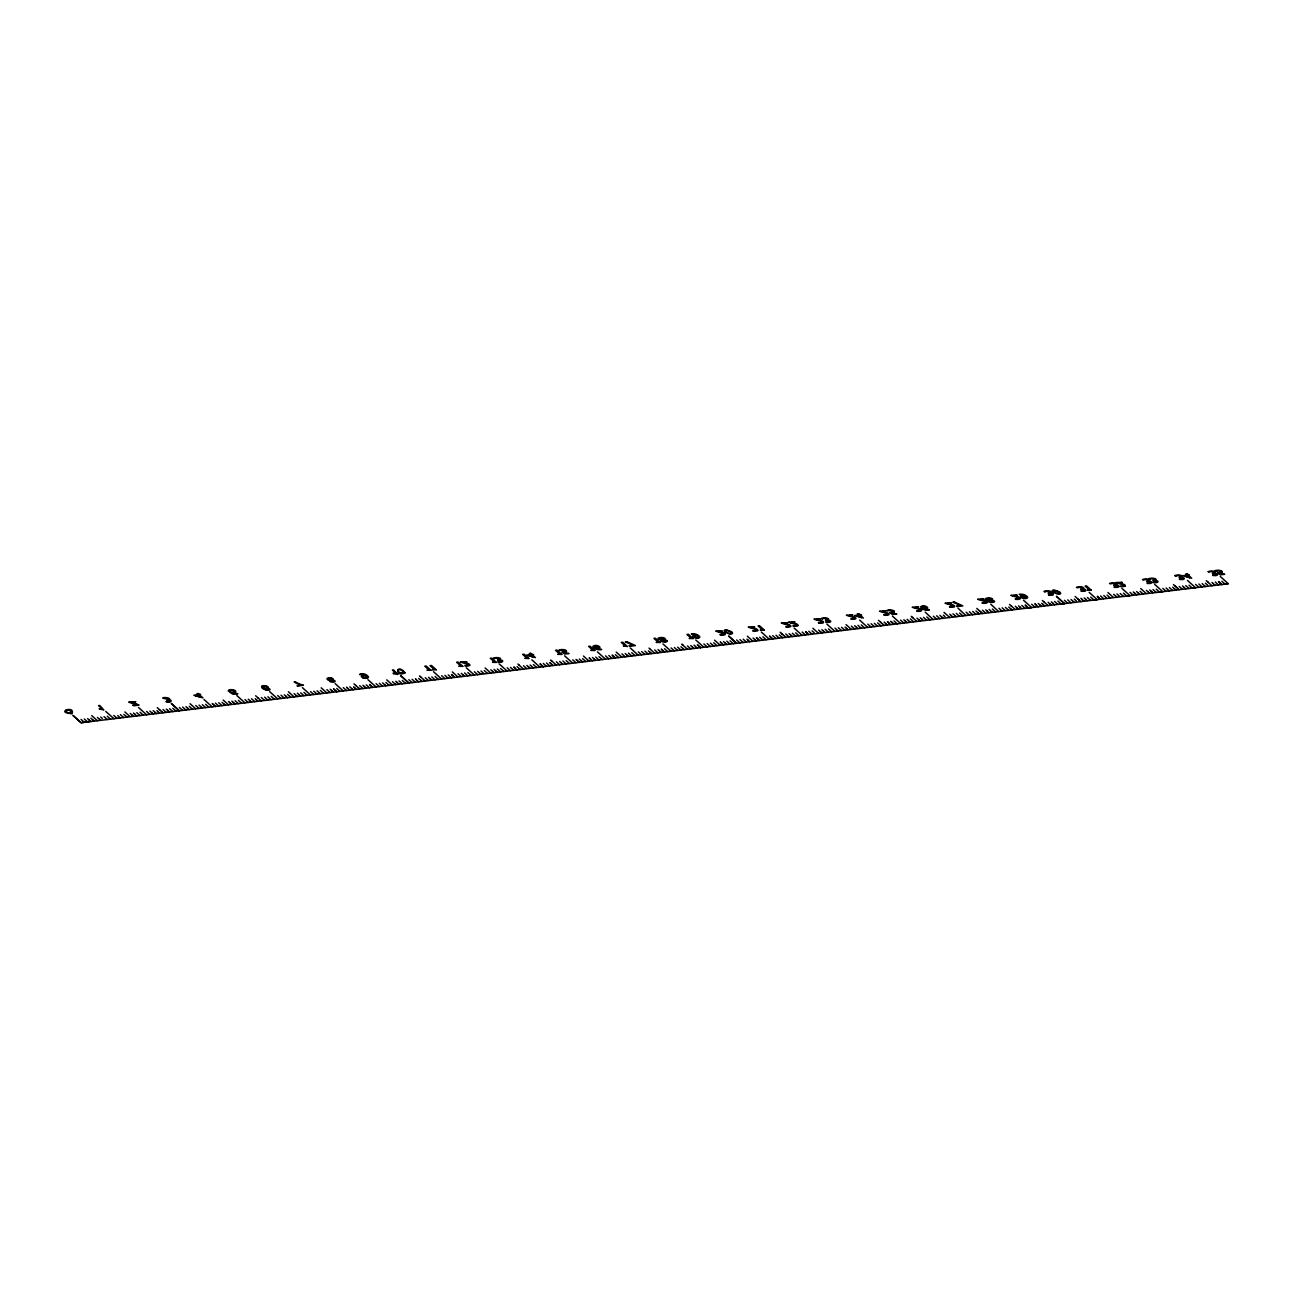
<?xml version="1.0" encoding="UTF-8"?>
<svg xmlns="http://www.w3.org/2000/svg" width="1293" height="1293" viewBox="0 0 1293 1293"><rect width="100%" height="100%" fill="white"/><g stroke="black" fill="none" stroke-linecap="round" stroke-linejoin="round"><path stroke-width="1.5" d="M665.475 641.263L662.663 641.086M992.911 601.601L990.018 601.439M821.734 622.321L820.716 622.676A3.653 1.471 5.5 0 1 818.501 622.563M500.779 661.224L499.825 661.563A3.604 1.455 5.5 0 1 497.837 661.499L497.983 662.032A4.784 1.939 5.5 0 0 500.714 662.016M828.748 621.48L827.779 621.82A3.604 1.455 5.5 0 1 825.791 621.771L825.952 622.289A4.784 1.939 5.5 0 0 828.668 622.289M1051.403 594.408L1050.449 594.748A3.604 1.455 5.5 0 1 1048.461 594.699L1048.607 595.216A4.784 1.939 5.5 0 0 1051.322 595.216M1083.906 590.4L1082.952 590.739A3.604 1.455 5.5 0 1 1080.948 590.691L1081.11 591.208A4.784 1.939 5.5 0 0 1083.825 591.208M1116.99 586.489L1116.037 586.844A3.604 1.455 5.5 0 1 1114.049 586.78L1114.194 587.297A4.784 1.939 5.5 0 0 1116.91 587.297M1149.93 582.674L1149.008 582.949A3.604 1.455 5.5 0 1 1147.02 582.901L1147.166 583.418A4.784 1.939 5.5 0 0 1149.897 583.418A2.877 1.164 5.5 0 0 1151.821 582.27A2.877 1.164 5.5 0 0 1148.54 581.155A2.812 1.148 5.5 0 0 1149.38 579.943M1156.055 581.85L1155.231 582.125A3.604 1.455 5.5 0 1 1153.146 582.092L1153.308 582.61A4.784 1.939 5.5 0 0 1156.023 582.61A2.877 1.164 5.5 0 0 1157.946 581.462A2.877 1.164 5.5 0 0 1154.665 580.331M1182.287 578.682L1181.382 578.973M1215.662 574.658L1214.693 574.997A3.604 1.455 5.5 0 1 1212.705 574.949L1212.85 575.466A4.784 1.939 5.5 0 0 1215.582 575.466M68.82 710.116A2.053 0.824 5.5 0 0 65.83 710.487L66.218 711.279A14.74 5.98 5.5 0 0 68.06 712.896L71.099 713.526L71.551 712.136A15.855 6.417 5.5 0 0 69.951 710.714L68.788 710.148M71.955 713.914C75.689 704.766 54.775 712.33 71.099 713.526M1025.397 597.948L1026.06 597.495A4.59 1.859 5.5 0 0 1025.462 596.574M697.444 637.578L698.188 637.11A4.59 1.859 5.5 0 0 697.59 636.188M886.206 614.757L887.224 614.353A2.214 0.889 5.5 0 0 886.982 613.771M1181.463 578.957L1181.56 578.941A3.604 1.455 5.5 0 1 1179.378 578.908L1179.539 579.426A4.784 1.939 5.5 0 0 1182.255 579.426M114.01 718.714L105.703 711.425M947.624 603.492L951.486 603.023L945.038 603.184L947.3 604.009A25.424 10.296 5.5 0 1 950.678 604.849M397.678 674.429L393.589 669.936L392.409 670.081L396.191 673.508A8.485 3.443 5.5 0 0 393.056 673.168L393.622 673.669M81.039 722.722L72.974 715.385L81.023 722.739L89.379 721.72M933.077 619.509L925.222 612.171M965.855 615.549L958 608.195M998.649 611.573L990.777 604.219M1029.551 607.855L1031.685 607.597M1062.329 603.879L1096.771 599.693M1095.106 599.904L1129.549 595.717M1125.799 596.186L1162.132 591.774M1158.576 592.226L1162.811 591.709M1191.354 588.25L1227.671 583.838M1224.132 584.274L1228.35 583.773L1220.236 576.436M81.669 722.642L1031.216 607.629M1063.994 603.653L1031.669 607.581L1023.555 600.259M1194.91 587.798L1162.795 591.693L1154.681 584.371M725.809 629.772L731.418 631.63A8.421 3.41 5.5 0 1 732.501 633.295M924.883 608.356L922.459 607.807M597.204 647.922L594.828 647.405M1019.223 594.247L1019.692 594.23A5.124 2.069 5.5 0 1 1023.862 594.618A7.774 3.152 5.5 0 1 1026.674 596.154A5.786 2.344 5.5 0 1 1027.596 597.673A3.136 1.277 5.5 0 1 1025.802 598.433M691.351 633.877L691.82 633.845A5.124 2.069 5.5 0 1 695.99 634.249A7.774 3.152 5.5 0 1 698.802 635.768A5.786 2.344 5.5 0 1 699.723 637.287A3.136 1.277 5.5 0 1 697.929 638.047M1019.773 594.764L1020.129 594.732A3.717 1.503 5.5 0 1 1023.005 595.022M691.9 634.378L692.256 634.346A3.717 1.503 5.5 0 1 695.133 634.637M229.766 691.205L228.522 691.286A3.54 1.438 5.5 0 1 229.378 689.848A3.54 1.438 5.5 0 1 233.176 689.896A3.669 1.487 5.5 0 1 235.714 691.884A3.669 1.487 5.5 0 1 231.77 692.773M268.637 688.862L270.092 689.25A2.78 1.131 5.5 0 1 269.267 689.993L267.15 690.252A3.184 1.293 5.5 0 1 266.035 690.139L262.204 688.264L261.622 686.227A3.281 1.325 5.5 0 1 262.285 685.92L263.255 685.726A3.313 1.341 5.5 0 1 266.536 686.05A4.235 1.713 5.5 0 1 267.958 686.842L268.378 687.44A3.281 1.325 5.5 0 1 268.33 687.844A3.507 1.422 5.5 0 1 267.99 688.199A2.958 1.196 5.5 0 1 267.182 688.523M625.376 646.096L623.307 645.902L627.477 646.532L622.757 642.249L621.319 642.411L625.392 646.096M132.904 702.729L139.078 705.073L133.906 705.784L132.581 705.154L137.769 704.782L133.082 703.311A9.213 3.734 5.5 0 1 129.3 702.39M132.646 702.681L132.209 702.6A5.01 2.036 5.5 0 1 131.013 702.325L135.83 701.727L128.847 701.97A2.505 1.018 5.5 0 0 129.413 702.341M1013.082 596.154L1010.835 595.33L1017.268 595.168L1013.405 595.637L1014.617 595.911A17.504 7.095 5.5 0 1 1017.882 596.752A5.237 2.117 5.5 0 1 1019.935 597.77A3.281 1.325 5.5 0 1 1020.209 598.724A3.362 1.358 5.5 0 1 1018.415 599.338A4.671 1.891 5.5 0 1 1015.409 599.289L1015.344 598.756A3.653 1.471 5.5 0 0 1017.575 598.885L1018.593 598.481A2.214 0.889 5.5 0 0 1018.351 597.883A4.445 1.794 5.5 0 0 1016.443 597.027A25.424 10.296 5.5 0 0 1013.082 596.17M790.75 622.967L788.488 622.143L794.936 621.981L791.074 622.45L792.27 622.725A17.504 7.095 5.5 0 1 795.551 623.565M947.64 603.508L948.82 603.766M817.774 619.719L816.578 619.46L820.425 618.975L813.992 619.137L816.255 619.961A25.424 10.296 5.5 0 1 819.633 620.802A4.445 1.794 5.5 0 1 821.556 621.691M861.332 617.569L856.451 615.872L859.069 615.533L861.38 617.569M728.266 630.645C722.512 628.495 728.816 635.849 730.884 633.053A9.229 3.734 5.5 0 0 729.866 631.792A9.423 3.814 5.5 0 0 728.282 630.645M1208.244 571.651L1209.181 572.12A4.105 1.665 5.5 0 1 1210.814 571.651A2.166 0.873 5.5 0 1 1213.755 572.169M1174.917 575.627L1175.854 576.08M1148.685 578.795L1149.622 579.264M1044.922 591.871L1043.984 591.418A5.059 2.053 5.5 0 1 1046.069 590.885A3.669 1.487 5.5 0 1 1051.096 591.677M822.267 618.943L821.33 618.49A5.059 2.053 5.5 0 1 823.399 617.957A3.669 1.487 5.5 0 1 828.441 618.749M362.654 677.742L361.345 676.562A3.249 1.309 5.5 0 1 361.393 676.158A3.426 1.39 5.5 0 1 361.717 675.803A2.942 1.196 5.5 0 1 362.525 675.479A3.41 1.374 5.5 0 1 363.091 675.382A3.071 1.245 5.5 0 1 366.048 675.673M559.885 650.541L559.012 650.088A5.269 2.133 5.5 0 1 561.033 649.619A3.911 1.584 5.5 0 1 566.302 650.589M231.819 692.595L237.896 693.759L233.209 694.325L229.718 692.191L230.752 691.981A2.489 1.002 5.5 0 0 234.259 691.593A2.489 1.002 5.5 0 0 231.867 690.155A2.489 1.002 5.5 0 0 229.459 691.205M1219.38 573.171L1224.746 574.286L1220.35 574.819L1217.489 572.831L1218.685 572.718A2.845 1.148 5.5 0 0 1220.657 571.49M891.475 612.85L896.841 613.965L892.461 614.498L889.584 612.494L890.78 612.397A2.845 1.148 5.5 0 0 892.768 611.169M563.7 652.432L569.065 653.531L564.685 654.064L561.808 652.076L563.005 651.979A2.845 1.148 5.5 0 0 564.993 650.751M1053.245 592.485L1058.838 594.295A3.022 1.228 5.5 0 0 1060.519 593.439M990.6 598.934L988.208 598.417L987.416 599.338A2.327 0.937 5.5 0 0 989.84 600.049A2.748 1.115 5.5 0 0 990.826 598.934M663.212 638.564L660.723 638.047L660.028 638.952A2.327 0.937 5.5 0 0 662.452 639.663A2.748 1.115 5.5 0 0 663.438 638.548M365.935 675.576L363.301 674.299L359.648 674.623A2.699 1.099 5.5 0 1 360.424 674.009L361.927 673.766A3.41 1.374 5.5 0 1 364.61 674.089L365.111 674.251A5.204 2.117 5.5 0 1 365.822 674.574L367.002 675.366A17.181 6.966 5.5 0 1 367.681 675.948L368.392 676.918A4.138 1.681 5.5 0 1 368.424 677.273A3.507 1.422 5.5 0 1 366.469 678.292L365.483 678.34A3.119 1.261 5.5 0 1 362.8 677.791M725.163 632.342L730.755 634.152A3.022 1.228 5.5 0 0 732.436 633.295M1221.82 581.236L1225.069 584.145M1218.572 581.624L1221.788 584.549M1218.539 581.624L1221.756 584.549M1218.491 584.953L1215.291 582.028M1213.384 583.693L1215.242 585.341M1208.422 582.529L1206.288 580.622M1211.961 585.745L1208.034 582.222M1205.432 583.224L1207.678 585.212M1202.151 583.612L1205.367 586.537M1198.87 584.016L1202.118 586.925M1195.589 584.404L1198.853 587.329M1187.459 580.395L1195.572 587.717M1189.043 585.196L1192.291 588.121M1185.762 585.6L1189.01 588.525M1183.919 587.264L1185.697 588.913M1182.465 589.317L1179.2 586.392M1174.901 585.874L1176.695 587.458M1177.406 588.105L1179.184 589.705M1175.967 586.828L1177.729 588.428M1174.48 588.816L1175.903 590.109M1172.654 587.184L1174.658 589.01M1169.373 587.588L1172.589 590.513M1166.092 587.976L1169.341 590.901M1162.811 588.38L1166.06 591.305M1156.265 589.172L1159.514 592.097M1152.984 589.576L1156.233 592.485M1151.142 591.24L1152.144 592.146M1151.901 591.968L1152.709 592.711M1148.426 592.178L1149.477 593.099M1146.034 593.358L1140.717 588.557M1140.07 591.337L1143.125 594.069M1137.824 592.647L1139.602 594.295M1136.595 591.548L1138.002 592.824M1133.314 591.952L1135.141 593.584M1134.317 592.857L1136.563 594.877M1130.034 592.356L1133.282 595.265M1121.904 588.347L1130.001 595.669M1123.472 593.148L1126.736 596.057M1120.207 593.535L1123.455 596.461M1119.56 596.299L1116.958 593.94M1116.085 596.509L1113.645 594.327M1115.843 596.332L1116.893 597.253M1112.901 596.994L1107.939 592.533M1107.083 595.136L1110.348 598.045M1103.802 595.523L1106.258 597.705M1100.537 595.928L1103.575 598.659M1089.126 592.307L1097.224 599.629M1090.694 597.107L1093.943 600.033M1087.413 597.511L1090.678 600.437M1085.57 599.176L1087.187 600.647M1084.116 601.229L1082.063 599.402M1078.006 599.047L1075.162 596.493M1079.057 600L1080.835 601.617M1077.619 598.74L1079.38 600.34M1074.305 599.095L1076.342 600.922M1073.271 601.487L1074.241 602.425M1071.024 599.499L1073.432 601.681M1067.743 599.887L1071.008 602.813M1064.478 600.291L1067.727 603.201M1057.916 601.083L1061.165 604.009M1054.635 601.487L1057.884 604.397M1052.793 603.152L1054.619 604.801M1050.126 604.09L1048.09 602.279M1049.884 603.912L1051.338 605.189M1043.79 601.746L1048.057 605.593M1043.16 604.526L1044.582 605.803M1041.722 603.249L1043.338 604.704M1039.685 604.736L1041.463 606.385M1038.247 603.459L1039.847 604.93M1034.966 603.863L1036.21 604.946M1035.176 604.041L1038.214 606.789M1031.685 604.267L1034.95 607.177M1021.858 605.447L1025.107 608.373M1020.015 607.112L1021.228 608.211M1016.896 607.694L1017.736 608.421M1017.51 608.243L1018.561 609.165M1009.591 604.445L1011.385 606.029M1010.997 605.722L1014.924 609.229M1008.75 607.047L1011.191 609.229M1005.469 607.435L1008.314 609.989M1002.188 607.839L1005.033 610.377M998.907 608.227L1002.156 611.153M992.361 609.019L995.61 611.945M989.08 609.423L992.329 612.332M987.432 611.266L985.799 609.827M988.854 612.559L987.205 611.088M985.363 612.769L982.518 610.215M979.658 610.959L976.813 608.405M980.724 611.912L982.502 613.529M979.27 610.652L981.387 612.559M978.009 612.834L978.979 613.755M975.973 611.007L978.171 613.011M972.692 611.411L975.94 614.32M969.411 611.799L972.659 614.725M966.13 612.203L969.378 615.112M959.568 612.995L962.832 615.921M956.303 613.399L959.551 616.308M955.026 615.613L956.27 616.713M951.147 615.468L952.747 616.923M949.709 617.504L944.035 612.381M943.389 615.161L944.989 616.616M941.74 617.02L943.163 618.296M939.898 615.371L941.918 617.197M936.633 615.775L939.882 618.701M933.352 616.179L936.601 619.088M926.79 616.971L930.039 619.88M923.509 617.359L926.774 620.284M921.667 619.024L923.089 620.317M919.194 620.155L916.963 618.151M918.967 619.977L920.212 621.076M916.899 621.48L912.308 617.311M910.401 618.959L913.65 621.868M907.12 619.347L910.369 622.272M903.839 619.751L906.28 621.933M905.245 621.012L907.104 622.66M900.575 620.139L903.823 623.064M892.445 616.131L900.542 623.452M894.013 620.931L897.261 623.856M888.889 623L890.473 624.471M885.786 623.582L887.03 624.681M880.969 622.547L878.48 620.317M882.731 624.147L884.153 625.44M880.581 622.24L883.054 624.471M877.624 622.919L880.872 625.844M874.343 623.323L877.187 625.86M871.062 623.711L874.31 626.636M867.781 624.115L871.046 627.024M859.651 620.107L867.765 627.428M861.235 624.907L864.484 627.832M857.954 625.311L861.203 628.22M856.483 627.331L857.922 628.624M854.657 629.012L851.392 626.103M851.376 629.416L846.075 624.616M846.479 628.35L847.885 629.626M845.04 627.073L846.64 628.527M841.565 627.283L844.814 630.208M838.284 627.687L841.533 630.596M835.003 628.091L838.252 631M826.874 624.083L834.987 631.404M828.457 628.883L831.706 631.792M825.176 629.271L828.425 632.196M823.334 630.936L824.74 632.212M820.861 632.067L818.614 630.063M820.425 631.711L821.863 632.988M818.598 633.376L812.909 628.269M812.069 630.855L814.299 632.859M808.788 631.259L812.036 634.184M806.945 632.923L805.539 631.647L808.755 634.572M802.226 632.051L805.474 634.976M794.096 628.042L802.193 635.364M795.664 632.843L798.929 635.768M792.399 633.247L795.648 636.156M790.556 634.911L792.367 636.56M788.892 636.77L785.837 634.039M781.538 633.505L782.621 634.459M784.738 636.382L785.805 637.352M781.893 633.829L785.417 637.029M779.275 634.831L781.893 637.207M775.994 635.235L779.259 638.144M772.729 635.623L775.978 638.548M772.697 638.936L769.48 636.027L772.664 638.952M761.318 632.018L769.416 639.34M762.886 636.819L766.135 639.744M759.605 637.223L762.87 640.132M759.589 640.536L756.373 637.611L757.94 639.065M754.659 639.469L756.308 640.924M753.027 641.328L747.354 636.204M746.934 639.162L748.502 640.617M748.13 640.261L749.746 641.716M743.216 639.195L746.061 641.748M739.935 639.599L743.2 642.508M736.671 639.987L739.919 642.912M730.109 640.795L733.357 643.704M726.828 641.183L730.076 644.108M724.985 642.847L726.811 644.496L726.165 643.946M723.53 644.9L720.282 641.974L721.704 643.251M720.249 645.288L714.576 640.18M713.72 642.766L716.969 645.692M710.471 643.171L712.879 645.352M707.158 643.575L710.407 646.484M703.877 643.962L707.142 646.888M695.747 639.954L703.861 647.276M694.05 645.159L697.299 648.068M692.208 646.823L694.018 648.472M690.753 648.876L687.488 645.95M687.472 649.264L681.783 644.14L682.882 645.094M680.942 646.742L683.173 648.747M677.661 647.146L680.91 650.056M674.38 647.534L677.629 650.46M671.099 647.938L674.348 650.848M662.97 643.93L671.083 651.252M664.554 648.73L667.802 651.64M659.43 650.799L661.24 652.448M657.959 652.836L654.711 649.926M650.411 649.393L654.694 653.24M648.391 650.896L651.381 653.644L649.797 652.173M644.884 651.106L648.132 654.032M641.603 651.51L644.851 654.42M638.322 651.898L641.57 654.824M630.192 647.89L638.289 655.228M631.76 652.706L635.025 655.616M628.495 653.094L631.744 656.02M626.652 654.759L628.463 656.408M625.182 656.812L621.933 653.886M621.901 657.2L616.228 652.092M615.371 654.678L618.636 657.604M608.825 655.486L612.074 658.396M605.544 655.874L608.793 658.8M597.414 651.866L605.512 659.188M598.982 656.666L602.231 659.592M595.701 657.07L598.966 659.98M593.859 658.735L595.685 660.384M592.404 660.771L589.188 657.862L590.351 658.945M589.123 661.176L583.45 656.052M582.593 658.654L585.842 661.58M579.312 659.058L581.753 661.24M572.767 659.85L576.015 662.759M564.637 655.842L572.734 663.164M566.205 660.642L569.453 663.551M562.924 661.03L566.172 663.956M561.081 662.711L562.908 664.36M559.627 664.747L556.378 661.838M556.346 665.152L551.4 660.658M550.252 662.986L551.448 664.085M549.816 662.63L552.063 664.618M546.535 663.018L549.784 665.943M543.254 663.422L546.503 666.331M531.843 659.802L539.957 667.14M533.427 664.618L536.676 667.527M530.146 665.006L533.395 667.931M528.902 667.22L530.114 668.319M528.304 666.671L529.273 667.592M526.639 668.529L523.584 665.798M519.285 665.281L523.568 669.111M517.038 666.59L519.673 668.966M514.986 668.077L513.79 666.994L517.006 669.903M510.476 667.382L513.725 670.307M507.195 667.786L510.444 670.711M499.066 663.778L507.179 671.099M500.65 668.578L503.898 671.503M497.369 668.982L500.617 671.891M495.526 670.647L497.336 672.295M492.649 671.406L494.055 672.683M493.021 671.778L490.807 669.774M490.79 673.087L485.101 667.964M484.261 670.566L487.299 673.297M480.98 670.97L483.824 673.508M480.139 673.54L480.948 674.283M477.699 671.358L480.915 674.283M474.418 671.762L477.667 674.671M466.288 667.754L474.386 675.075M467.856 672.554L471.121 675.463M464.591 672.942L467.84 675.867M464.349 676.077L462.749 674.623M461.278 676.659L458.029 673.75M452.324 671.94L457.641 676.74M451.904 674.898L453.116 675.98M451.467 674.542L454.489 677.273M448.202 674.93L450.643 677.112M444.921 675.334L448.138 678.259M441.64 675.722L444.889 678.647M433.511 671.714L441.608 679.035M435.078 676.514L438.327 679.439M431.797 676.918L435.062 679.843M430.763 679.31L431.781 680.231M429.955 678.583L430.941 679.504M428.258 680.457L425.252 677.71M425.219 681.023L420.273 676.546M418.69 678.502L420.936 680.506M420.694 680.328L421.938 681.427M416.249 679.633L415.441 678.906L418.673 681.815M412.128 679.294L415.36 682.219M408.863 679.698L412.111 682.623M400.765 675.689L408.83 683.011M400.733 675.689L408.798 683.011M402.301 680.49L405.549 683.415M399.02 680.894L402.268 683.803M399.004 684.207L396.983 682.381M397.549 682.93L395.739 681.282M394.704 683.69L395.723 684.595M394.866 683.868L392.474 681.686M392.442 684.999L386.769 679.876M385.912 682.478L388.563 684.837M382.631 682.882L384.878 684.87M384.635 684.692L385.88 685.791M382.405 686.001L379.35 683.27M376.069 683.674L379.334 686.583M367.939 679.665L376.053 686.987M366.242 684.854L369.491 687.779M364.4 686.535L365.984 687.989M359.68 685.662L362.945 688.571M355.769 685.435L358.953 688.329M356.092 685.759L353.975 683.852M358.565 688.005L359.664 688.975M353.571 686.809L354.767 687.892M354.33 687.537L355.979 688.991M349.853 686.842L352.294 689.024M346.815 687.423L349.789 690.171M346.572 687.246L347.575 688.151M343.291 687.634L346.54 690.559M335.162 683.625L343.275 690.947M336.746 688.426L339.994 691.351M336.713 691.755L333.497 688.83L336.681 691.755M333.432 692.143L331.622 690.494M330.151 692.547L326.903 689.622M321.197 687.811L326.887 692.935M320.357 690.414L323.395 693.145M317.076 690.818L319.516 693M313.795 691.205L317.011 694.131M310.514 691.61L313.763 694.535M302.384 687.601L310.482 694.923M303.952 692.401L307.217 695.327M300.687 692.806L303.936 695.715M299.233 694.826L300.655 696.119M296.356 695.586L297.374 696.507M296.533 695.779L294.125 693.598M294.093 696.911L288.42 691.787M287.563 694.389L290.004 696.571M284.298 694.794L286.335 696.604M285.898 696.248L287.547 697.703M281.017 695.181L284.234 698.107M277.736 695.586L280.985 698.495M269.607 691.577L277.704 698.899M271.174 696.377L274.423 699.287M267.893 696.765L271.158 699.691M267.877 700.079L264.629 697.169M264.386 700.305L261.348 697.557M257.776 697.67L261.315 700.887M258.099 697.994L255.642 695.763M255.222 698.721L256.418 699.804M256.192 699.626L257.436 700.725M251.505 698.753L254.769 701.679M249.872 700.612L251.456 702.083M248.24 699.157L250.244 700.968M244.959 699.545L248.208 702.471M236.829 695.537L244.927 702.859M238.397 700.337L241.646 703.263M235.116 700.741L238.365 703.667M234.243 703.327L235.1 704.055M233.273 702.406L234.275 703.327M231.382 704.087L229.604 702.438M223.204 700.046L228.538 704.847M222.008 702.325L224.045 704.152M223.818 703.974L225.257 705.251M218.727 702.729L221.976 705.639M215.446 703.117L218.662 706.043M204.035 699.513L212.149 706.835M205.619 704.313L208.868 707.239M202.338 704.717L205.587 707.627M202.306 708.031L201.094 706.932M199.041 708.419L195.776 705.509M195.76 708.823L190.071 703.699M189.231 706.301L192.479 709.211M185.95 706.689L187.582 708.144M187.356 707.966L189.198 709.615M182.669 707.093L185.885 710.019M179.388 707.497L182.636 710.407M172.842 708.289L176.09 711.198M169.561 708.677L172.809 711.603M169.528 711.99L167.718 710.342M168.09 710.714L166.28 709.081M166.247 712.395L162.999 709.469M159.443 709.582L161.9 711.829M159.75 709.905L157.293 707.675M161.528 711.506L162.983 712.799M156.873 710.633L158.085 711.716M157.843 711.538L159.492 713.009M153.172 710.665L155.402 712.669M155.176 712.491L156.421 713.591M152.121 713.057L153.107 713.978M149.891 711.069L152.703 713.623M146.61 711.457L149.859 714.382M138.48 707.449L146.578 714.77M140.048 712.249L143.313 715.174M136.783 712.653L140.032 715.562M136.751 715.966L134.941 714.318M131.821 714.9L133.034 715.999M129.833 716.435L124.904 711.958M123.869 714.431L126.31 716.613M120.394 714.641L123.643 717.55M117.744 715.579L120.33 717.954M113.832 715.433L117.081 718.342M99.771 709.227L99.189 708.709A8.485 3.443 5.5 0 1 102.341 709.065L98.559 705.622L99.739 705.477L103.828 709.986A6.788 2.748 5.5 0 0 99.787 709.275M107.271 716.225L110.519 719.15M103.99 716.629L107.254 719.538M100.692 720.33L99.674 719.409M99.852 719.603L97.444 717.421M91.738 715.611L97.411 720.734M90.882 718.213L92.918 720.023M92.692 719.845L93.726 720.767M87.601 718.601L89.249 720.056M89.007 719.878L90.251 720.977M84.336 719.005L87.585 721.93M81.055 719.409L84.304 722.318M1211.994 582.416L1213.222 583.515M1182.513 585.988L1184.081 587.458M1173.494 584.581L1174.933 585.858M1149.736 589.964L1151.303 591.418M1146.422 590.368L1148.055 591.822M1084.148 597.916L1085.748 599.37M1080.867 598.303L1082.306 599.58M1051.354 601.875L1052.971 603.33M1042.384 600.469L1043.823 601.746M1018.577 605.851L1020.177 607.306M1015.296 606.239L1016.945 607.694M1011.999 609.957L1011.158 609.229M953.022 613.787L954.622 615.242M949.741 614.191L951.373 615.646M920.244 617.763L921.844 619.218M911.258 616.357L912.696 617.618M888.291 622.45L887.483 621.723L889.067 623.194M884.186 622.127L885.818 623.582M854.673 625.699L856.273 627.153M821.895 629.675L823.496 631.129M789.118 633.635L790.718 635.105M780.132 632.229L781.57 633.505M781.715 637.013L782.54 637.756M753.059 638.015L754.692 639.453M723.547 641.587L725.163 643.041M712.847 645.352L713.688 646.096M690.769 645.546L692.369 647.001M683.14 648.747L684.191 649.668M657.992 649.522L659.592 650.977M649.005 648.116L650.444 649.393M625.214 653.498L626.814 654.953M614.951 657.636L612.139 655.082L615.355 658.008M592.436 657.458L594.037 658.913M581.721 661.24L582.577 661.968M559.643 661.434L561.259 662.889M550.673 660.028L551.723 660.982M552.03 664.634L553.065 665.539M526.865 665.41L528.465 666.865M517.879 664.004L519.317 665.265M519.447 668.788L520.287 669.515M494.088 669.37L495.688 670.825M461.31 673.346L462.91 674.801M450.611 677.112L451.451 677.855M428.533 677.322L430.133 678.777M419.546 675.9L420.597 676.869M388.32 684.66L389.161 685.403M362.961 685.258L364.561 686.712M352.262 689.024L353.102 689.767M330.184 689.234L331.784 690.688M319.484 693L320.325 693.727M297.406 693.193L299.006 694.648M289.777 696.394L290.828 697.299M257.194 700.547L257.808 701.097M231.835 701.145L233.451 702.6M228.57 701.533L229.96 702.81M199.057 705.105L200.657 706.56M133.502 713.057L134.698 714.14M134.133 713.591L135.102 714.512M130.221 713.445L131.854 714.9M126.067 716.419L126.924 717.162M100.725 717.017L102.325 718.472M90.009 720.799L90.866 721.526M928.875 609.585L929.408 610.086A6.158 2.489 5.5 0 1 924.851 609.924A7.144 2.893 5.5 0 1 921.246 608.13L920.584 606.74L922.41 605.948A3.313 1.341 5.5 0 1 924.996 606.061A4.17 1.681 5.5 0 1 927.081 607.08A3.346 1.358 5.5 0 1 926.111 608.89M1213.594 572.185L1213.691 572.815A2.796 1.131 5.5 0 1 1212.349 573.252L1212.834 573.736A2.618 1.067 5.5 0 1 1214.305 573.753L1215.695 574.431M1180.267 576.161L1180.331 576.823A2.796 1.131 5.5 0 1 1179.022 577.228L1179.523 577.696A2.618 1.067 5.5 0 1 1180.978 577.729L1182.368 578.391M1147.909 580.153L1148.006 580.767A2.796 1.131 5.5 0 1 1146.665 581.204L1147.166 581.688A2.618 1.067 5.5 0 1 1148.62 581.705L1150.01 582.383M1081.837 587.943L1081.95 588.557A2.796 1.131 5.5 0 1 1080.592 588.994L1081.093 589.479A2.618 1.067 5.5 0 1 1082.548 589.495L1083.938 590.174M1049.334 591.952L1049.447 592.566A2.796 1.131 5.5 0 1 1048.09 593.002L1048.591 593.487A2.618 1.067 5.5 0 1 1050.045 593.503L1051.435 594.182M826.68 619.024L826.793 619.638A2.796 1.131 5.5 0 1 825.435 620.074L825.936 620.559A2.618 1.067 5.5 0 1 827.391 620.575L828.781 621.254M498.726 658.751L498.856 659.333A2.796 1.131 5.5 0 1 497.466 659.818L497.967 660.303A2.618 1.067 5.5 0 1 499.421 660.319L500.827 660.982M1117.023 586.262L1115.633 585.6A2.618 1.067 5.5 0 0 1114.178 585.567L1113.693 585.099A2.796 1.131 5.5 0 0 1115.019 584.695L1115.019 584.129A2.166 0.873 5.5 0 0 1112.158 583.482A4.105 1.665 5.5 0 0 1110.59 583.919L1109.572 583.499A5.059 2.053 5.5 0 1 1111.657 582.981A3.669 1.487 5.5 0 1 1116.683 583.757M1156.136 581.575L1154.843 580.913A2.618 1.067 5.5 0 0 1153.275 580.88L1152.79 580.412A2.796 1.131 5.5 0 0 1154.116 579.991M992.943 601.358L992.814 601.148A2.085 0.84 5.5 0 0 990.729 600.485A2.424 0.986 5.5 0 0 989.791 601.39M949.547 606.611L949.628 607.128A4.671 1.891 5.5 0 0 952.634 607.193A3.362 1.358 5.5 0 0 954.493 606.595M883.992 614.628L884.056 615.161A4.671 1.891 5.5 0 0 887.063 615.226A3.362 1.358 5.5 0 0 888.921 614.628A3.281 1.325 5.5 0 0 888.55 613.658A5.237 2.117 5.5 0 0 886.513 612.64A17.504 7.095 5.5 0 0 883.248 611.799L882.068 611.524L885.915 611.056L879.466 611.201L881.729 612.025A25.424 10.296 5.5 0 1 885.107 612.866A4.445 1.794 5.5 0 1 887.046 613.755M818.501 622.563L818.582 623.097A4.671 1.891 5.5 0 0 821.572 623.161A3.362 1.358 5.5 0 0 823.447 622.563M720.233 634.475L720.314 635.008A4.671 1.891 5.5 0 0 723.304 635.073A3.362 1.358 5.5 0 0 725.179 634.475A3.281 1.325 5.5 0 0 724.791 633.505A5.237 2.117 5.5 0 0 722.755 632.487M757.746 630.531A3.362 1.358 5.5 0 1 755.872 631.113A4.671 1.891 5.5 0 1 752.882 631.065L752.801 630.531A3.653 1.471 5.5 0 0 755.047 630.661L756.049 630.257A2.214 0.889 5.5 0 0 755.807 629.659A4.445 1.794 5.5 0 0 753.9 628.802A25.424 10.296 5.5 0 0 750.538 627.945L748.291 627.105L754.74 626.943L750.877 627.412L752.073 627.687A17.504 7.095 5.5 0 1 755.338 628.527A5.237 2.117 5.5 0 1 757.391 629.546A3.281 1.325 5.5 0 1 757.666 630.499M725.777 629.756A3.039 1.228 5.5 0 0 724.161 630.645A8.324 3.378 5.5 0 0 725.244 632.325M720.233 634.475A3.653 1.471 5.5 0 0 722.464 634.621L723.482 634.2A2.214 0.889 5.5 0 0 723.24 633.602A4.445 1.794 5.5 0 0 721.332 632.746M721.365 632.713A25.424 10.296 5.5 0 0 717.971 631.889L715.724 631.049L722.157 630.887L718.294 631.356L719.506 631.647A17.504 7.095 5.5 0 1 722.771 632.471M695.084 634.669A5.334 2.166 5.5 0 1 696.879 635.445A2.909 1.18 5.5 0 0 694.389 635.299M697.363 637.74A2.408 0.97 5.5 0 1 694.874 636.786A2.15 0.873 5.5 0 1 695.101 635.623M695.278 635.72A2.004 0.808 5.5 0 1 697.266 635.946M698.01 638.128A3.766 1.519 5.5 0 1 693.161 636.932A3.249 1.325 5.5 0 1 694.26 635.202M661.531 640.035A3.313 1.341 5.5 0 1 658.428 639.098M658.202 639.098A3.313 1.341 5.5 0 1 660.303 637.611A3.459 1.406 5.5 0 1 664.974 638.403A3.216 1.309 5.5 0 1 664.182 639.76M662.388 641.005A2.424 0.986 5.5 0 1 663.357 640.116A2.085 0.84 5.5 0 1 665.426 640.714M661.143 641.183A2.828 1.148 5.5 0 1 661.58 640.067M665.297 641.974A3.136 1.277 5.5 0 1 661.046 641.199M667.026 641.425A3.265 1.325 5.5 0 1 665.265 641.942M664.214 639.793A2.893 1.18 5.5 0 1 666.865 640.568M666.8 640.585A2.683 1.083 5.5 0 1 666.929 641.393M597.754 648.989A4.639 1.875 5.5 0 1 595.637 648.149A3.006 1.212 5.5 0 0 598.255 648.326M594.958 647.324A2.925 1.18 5.5 0 1 594.909 645.854M595.249 645.854A2.376 0.97 5.5 0 1 597.754 646.791M601.132 649.102A4.622 1.875 5.5 0 1 597.705 649.054M601.698 649.619A6.158 2.489 5.5 0 1 597.172 649.49A7.144 2.893 5.5 0 1 593.568 647.696L592.905 646.306L594.732 645.498A3.313 1.341 5.5 0 1 597.318 645.627A4.17 1.681 5.5 0 1 599.402 646.645A3.346 1.358 5.5 0 1 598.433 648.456M597.835 646.807A2.263 0.921 5.5 0 1 597.479 648.019M566.043 650.638A3.378 1.374 5.5 0 1 566.334 651.769A3.976 1.616 5.5 0 1 564.346 652.367M559.934 650.508A4.38 1.778 5.5 0 1 561.518 650.104A2.36 0.954 5.5 0 1 564.621 650.735M500.811 662.129A2.877 1.164 5.5 0 0 502.621 660.868A2.877 1.164 5.5 0 0 499.357 659.753A2.812 1.148 5.5 0 0 500.181 658.557M500.488 658.493A3.669 1.487 5.5 0 0 495.461 657.701A5.059 2.053 5.5 0 0 493.328 658.202L494.298 658.687A4.105 1.665 5.5 0 1 495.946 658.218A2.166 0.873 5.5 0 1 498.888 658.719M465.965 663.6A4.445 1.794 5.5 0 1 467.937 664.457A2.214 0.889 5.5 0 1 468.131 665.071L467.096 665.459A3.653 1.471 5.5 0 1 464.882 665.329L464.947 665.863A4.671 1.891 5.5 0 0 467.953 665.927A3.362 1.358 5.5 0 0 469.812 665.329A3.281 1.325 5.5 0 0 469.44 664.36A5.237 2.117 5.5 0 0 467.403 663.341M465.997 663.584A25.424 10.296 5.5 0 0 462.619 662.743L460.356 661.903L466.805 661.757L462.942 662.226L464.139 662.501A17.504 7.095 5.5 0 1 467.419 663.325M268.588 688.862A2.667 1.083 5.5 0 1 268.702 689.411L266.536 689.735A5.398 2.198 5.5 0 1 263.82 688.312M263.627 688.329A3.152 1.277 5.5 0 0 265.162 688.636A3.281 1.325 5.5 0 0 267.118 688.539M329.909 680.36A2.764 1.115 5.5 0 0 331.331 682.025A2.764 1.115 5.5 0 0 334.984 681.605A2.764 1.115 5.5 0 0 332.867 680.005A3.249 1.309 5.5 0 0 331.493 678.049A3.249 1.309 5.5 0 0 327.097 678.599A3.249 1.309 5.5 0 0 330.038 680.457M327.986 678.696A2.279 0.921 5.5 0 1 331.541 678.469A2.279 0.921 5.5 0 1 331.364 679.989A2.279 0.921 5.5 0 1 327.953 679.051M364.416 678.243A3.507 1.422 5.5 0 1 363.753 678.13M393.638 673.718A6.788 2.748 5.5 0 1 397.727 674.396M790.75 622.967A25.424 10.296 5.5 0 1 794.128 623.808A4.445 1.794 5.5 0 1 796.068 624.681A2.214 0.889 5.5 0 1 796.262 625.295L795.227 625.683A3.653 1.471 5.5 0 1 793.013 625.553L793.078 626.087A4.671 1.891 5.5 0 0 796.084 626.151A3.362 1.358 5.5 0 0 797.943 625.553M795.534 623.565A5.237 2.117 5.5 0 1 797.587 624.584A3.281 1.325 5.5 0 1 797.862 625.537M821.508 621.691A2.214 0.889 5.5 0 1 821.766 622.289M817.758 619.735A17.504 7.095 5.5 0 1 821.039 620.559A5.237 2.117 5.5 0 1 823.091 621.577A3.281 1.325 5.5 0 1 823.366 622.531M827.31 620.026A2.877 1.164 5.5 0 1 830.591 621.141A2.877 1.164 5.5 0 1 828.765 622.402M828.15 618.814A2.812 1.148 5.5 0 1 827.407 620.171M822.332 618.894A4.105 1.665 5.5 0 1 823.9 618.474A2.166 0.873 5.5 0 1 826.857 618.991M886.222 614.773A3.653 1.471 5.5 0 1 883.992 614.628M893.819 611.056A3.378 1.374 5.5 0 1 894.11 612.187M888.76 610.005A3.911 1.584 5.5 0 1 894.077 611.023M894.061 612.187A3.976 1.616 5.5 0 1 892.122 612.785M888.808 610.037A5.269 2.133 5.5 0 0 886.756 610.506L887.661 610.959A4.38 1.778 5.5 0 1 889.293 610.522A2.36 0.954 5.5 0 1 892.396 611.169M919.727 609.795A2.214 0.889 5.5 0 1 919.986 610.393L919.048 610.765A3.653 1.471 5.5 0 1 916.737 610.668L916.802 611.201A4.671 1.891 5.5 0 0 919.808 611.266M919.792 609.795A4.445 1.794 5.5 0 0 917.82 608.922A25.424 10.296 5.5 0 0 914.458 608.066L912.211 607.241L918.66 607.08L914.798 607.548L915.994 607.823A17.504 7.095 5.5 0 1 919.258 608.664A5.237 2.117 5.5 0 1 921.311 609.682A3.281 1.325 5.5 0 1 921.586 610.635A3.362 1.358 5.5 0 1 919.792 611.25M925.432 609.423A4.639 1.875 5.5 0 1 923.315 608.583A3.006 1.212 5.5 0 0 925.933 608.761M922.636 607.758A2.925 1.18 5.5 0 1 922.588 606.288M922.927 606.288A2.376 0.97 5.5 0 1 925.432 607.225A2.263 0.921 5.5 0 1 925.158 608.453M928.81 609.536A4.622 1.875 5.5 0 1 925.384 609.488M949.563 606.595A3.653 1.471 5.5 0 0 951.793 606.74L952.796 606.336A2.214 0.889 5.5 0 0 952.553 605.738A4.445 1.794 5.5 0 0 950.646 604.865M948.82 603.766A17.504 7.095 5.5 0 1 952.101 604.607A5.237 2.117 5.5 0 1 954.137 605.625A3.281 1.325 5.5 0 1 954.412 606.579M987.06 602.651A3.362 1.358 5.5 0 1 985.185 603.233A4.671 1.891 5.5 0 1 982.195 603.201L982.13 602.667A3.653 1.471 5.5 0 0 984.361 602.797L985.363 602.393A2.214 0.889 5.5 0 0 985.121 601.795A4.445 1.794 5.5 0 0 983.23 600.922A25.424 10.296 5.5 0 0 979.868 600.065L977.605 599.241L984.054 599.079L980.191 599.548L981.387 599.823A17.504 7.095 5.5 0 1 984.668 600.647A5.237 2.117 5.5 0 1 986.704 601.681A3.281 1.325 5.5 0 1 986.995 602.635M985.816 599.483A3.313 1.341 5.5 0 0 988.935 600.421A2.828 1.148 5.5 0 0 988.547 601.568M985.589 599.483A3.313 1.341 5.5 0 1 987.69 597.996A3.459 1.406 5.5 0 1 992.377 598.788M992.685 602.36A3.136 1.277 5.5 0 1 988.434 601.584M992.668 602.328A3.265 1.325 5.5 0 0 994.414 601.795A2.683 1.083 5.5 0 0 994.188 600.97A2.893 1.18 5.5 0 0 991.602 600.178A3.216 1.309 5.5 0 0 992.264 598.821M1022.957 595.055A5.334 2.166 5.5 0 1 1024.735 595.831A2.909 1.18 5.5 0 0 1022.262 595.685M1025.236 598.109A2.408 0.97 5.5 0 1 1022.747 597.172A2.15 0.873 5.5 0 1 1022.973 596.008M1023.151 596.105A2.004 0.808 5.5 0 1 1025.139 596.332M1025.882 598.514A3.766 1.519 5.5 0 1 1021.034 597.318A3.249 1.325 5.5 0 1 1022.133 595.588M1049.981 592.937A2.877 1.164 5.5 0 1 1053.245 594.069A2.877 1.164 5.5 0 1 1051.419 595.33M1050.805 591.741A2.812 1.148 5.5 0 1 1050.078 593.099M1045.003 591.822A4.105 1.665 5.5 0 1 1046.57 591.402A2.166 0.873 5.5 0 1 1049.512 591.919M1060.583 593.439A8.421 3.41 5.5 0 0 1059.436 591.79L1053.892 589.915A3.039 1.228 5.5 0 0 1052.243 590.788A8.324 3.378 5.5 0 0 1053.326 592.469M1082.467 588.945A2.877 1.164 5.5 0 1 1085.748 590.061A2.877 1.164 5.5 0 1 1083.922 591.321M1083.308 587.733A2.812 1.148 5.5 0 1 1082.564 589.091M1083.599 587.668A3.669 1.487 5.5 0 0 1078.588 586.893A5.059 2.053 5.5 0 0 1076.455 587.394L1077.425 587.862A4.105 1.665 5.5 0 1 1079.073 587.394A2.166 0.873 5.5 0 1 1082.015 587.911M1115.568 585.034A2.877 1.164 5.5 0 1 1118.833 586.149A2.877 1.164 5.5 0 1 1117.007 587.41M1116.392 583.822A2.812 1.148 5.5 0 1 1115.665 585.179M1125.233 585.971A3.362 1.358 5.5 0 1 1123.375 586.553A4.671 1.891 5.5 0 1 1120.368 586.521L1120.304 585.988A3.653 1.471 5.5 0 0 1122.534 586.117L1123.552 585.713A2.214 0.889 5.5 0 0 1123.31 585.115A4.445 1.794 5.5 0 0 1121.403 584.242A25.424 10.296 5.5 0 0 1118.041 583.385L1115.794 582.561L1122.227 582.4L1118.364 582.868L1119.576 583.143A17.504 7.095 5.5 0 1 1122.841 583.983A5.237 2.117 5.5 0 1 1124.894 585.002A3.281 1.325 5.5 0 1 1125.169 585.955M1149.671 579.878A3.669 1.487 5.5 0 0 1144.661 579.102A5.059 2.053 5.5 0 0 1142.527 579.603L1143.497 580.072A4.105 1.665 5.5 0 1 1145.129 579.603A2.166 0.873 5.5 0 1 1148.087 580.121M1155.506 579.135A2.812 1.148 5.5 0 1 1154.762 580.492M1155.797 579.07A3.669 1.487 5.5 0 0 1150.786 578.294A5.059 2.053 5.5 0 0 1148.653 578.795M1149.687 579.216A4.105 1.665 5.5 0 1 1151.271 578.795A2.166 0.873 5.5 0 1 1154.213 579.312M1180.897 577.163A2.877 1.164 5.5 0 1 1184.178 578.278A2.877 1.164 5.5 0 1 1182.352 579.539M1181.737 575.951A2.812 1.148 5.5 0 1 1180.994 577.308M1182.028 575.886A3.669 1.487 5.5 0 0 1177.018 575.11A5.059 2.053 5.5 0 0 1174.884 575.611M1175.919 576.031A4.105 1.665 5.5 0 1 1177.503 575.627A2.166 0.873 5.5 0 1 1180.444 576.128M1214.224 573.187A2.877 1.164 5.5 0 1 1217.489 574.318A2.877 1.164 5.5 0 1 1215.679 575.563M1215.064 571.991A2.812 1.148 5.5 0 1 1214.321 573.349M1215.355 571.926A3.669 1.487 5.5 0 0 1210.345 571.15A5.059 2.053 5.5 0 0 1208.195 571.651M1221.723 571.377A3.378 1.374 5.5 0 1 1222.014 572.524M1221.982 571.344A3.911 1.584 5.5 0 0 1216.665 570.326A5.269 2.133 5.5 0 0 1214.66 570.827L1215.565 571.28A4.38 1.778 5.5 0 1 1217.182 570.843M1221.966 572.508A3.976 1.616 5.5 0 1 1220.026 573.106M1217.149 570.811A2.36 0.954 5.5 0 1 1220.285 571.49M1053.795 590.901L1056.462 593.471L1058.983 593.261A9.229 3.734 5.5 0 0 1057.949 591.935A9.423 3.814 5.5 0 0 1056.381 590.788L1053.795 590.853M168.526 699.125L166.991 700.321A2.715 1.099 5.5 0 1 168.833 700.305C173.343 702.729 162.449 700.564 167.023 701.986C169.868 703.327 173.521 700.256 169.383 699.966C171.985 696.184 153.835 697.654 168.526 699.125M334.208 681.217L330.604 680.942L334.208 681.185M405.081 672.78C394.478 678.324 395.868 661.822 405.081 672.829M403.852 672.683L403.529 672.021A15.855 6.417 5.5 0 0 401.816 670.501L400.652 669.936A2.053 0.824 5.5 0 0 397.694 670.259L398.179 671.164A14.74 5.98 5.5 0 0 399.941 672.683L403.804 672.861M789.086 626.151L788.18 626.539A3.653 1.471 5.5 0 1 785.853 626.426L785.918 626.96A4.671 1.891 5.5 0 0 788.924 627.024A3.362 1.358 5.5 0 0 790.783 626.426A3.281 1.325 5.5 0 0 790.411 625.456A5.237 2.117 5.5 0 0 788.374 624.438A17.504 7.095 5.5 0 0 785.11 623.598L783.93 623.323L787.776 622.854L781.328 623L783.59 623.824A25.424 10.296 5.5 0 1 786.968 624.664A4.445 1.794 5.5 0 1 788.908 625.553A2.214 0.889 5.5 0 1 789.118 626.168M854.156 618.361L853.235 618.733A3.653 1.471 5.5 0 1 850.907 618.636L850.972 619.169A4.671 1.891 5.5 0 0 853.978 619.234A3.362 1.358 5.5 0 0 855.837 618.636A3.281 1.325 5.5 0 0 855.465 617.666A5.237 2.117 5.5 0 0 853.428 616.648A17.504 7.095 5.5 0 0 850.164 615.807L848.984 615.533L852.83 615.048L846.398 615.209L848.644 616.034A25.424 10.296 5.5 0 1 852.039 616.874A4.445 1.794 5.5 0 1 853.962 617.763A2.214 0.889 5.5 0 1 854.172 618.361L854.123 618.393M1184.954 576.031L1189.722 577.761L1187.41 575.741L1184.954 576.031M198.152 693.533L196.972 693.678L198.104 694.713L193.788 695.246L202.969 697.913L199.849 695.084L200.593 694.422L198.152 693.533M295.37 681.783L294.19 681.912A15.322 6.206 5.5 0 0 301.851 685.242L297.002 685.872L303.451 685.209A16.825 6.821 5.5 0 1 297.228 682.898A13.9 5.625 5.5 0 1 295.386 681.783M530.68 653.337L529.322 653.498L530.566 654.63L526.558 655.115L535.399 657.62L532.474 654.969L533.686 654.824L530.68 653.337M626.879 641.732L625.359 641.91L633.279 645.191L629.028 645.724L629.626 646.274L635.413 645.579L626.879 641.732M858.633 613.739L857.275 613.9L858.52 615.032L854.511 615.516L863.352 618.022L860.427 615.371L861.623 615.226L858.633 613.739M954.331 602.037L952.812 602.215L960.731 605.496L956.481 606.029L957.095 606.579L962.865 605.884L954.331 602.037M1186.974 573.93L1185.616 574.092L1186.861 575.24L1182.853 575.724L1191.693 578.213L1188.784 575.563L1189.431 574.932L1186.974 573.93M198.653 695.214L195.518 695.602L200.819 697.169L198.653 695.214M531.116 655.131L528.498 655.454L533.427 657.167L531.116 655.131M462.797 666.364L458.821 666.267L460.68 665.943L456.639 662.242L458.078 662.081L462.797 666.364M1091.308 590.238L1087.332 590.125L1089.191 589.802L1085.15 586.101L1086.589 585.939L1091.308 590.238M430.957 670.324L426.981 670.21L428.84 669.887L424.799 666.202L426.237 666.04L430.957 670.324M436.242 669.774L432.266 669.677L434.125 669.354L430.068 665.653L431.506 665.491L436.242 669.774M496.464 662.436L492.488 662.323L494.346 662L490.306 658.299L491.744 658.137L496.464 662.436M528.821 658.476L524.845 658.379L526.704 658.056L522.663 654.355L524.101 654.193L528.821 658.476M561.728 654.42L557.768 654.323L559.61 653.999L555.57 650.298L557.008 650.137L561.728 654.42M594.78 650.492L590.804 650.379L592.663 650.056L588.622 646.371L590.061 646.209L594.78 650.492M660.125 642.508L656.149 642.395L658.008 642.071L653.967 638.386L655.389 638.225L660.125 642.508M693.129 638.564L689.169 638.467L691.012 638.144L686.971 634.443L688.409 634.281L693.129 638.564M764.26 630.03L760.284 629.917L762.143 629.594L758.086 625.909L759.524 625.747L764.26 630.03M1100.505 599.241L1097.288 596.315L1100.472 599.241M1064.446 603.605L1056.381 596.283L1064.414 603.605M1028.388 607.969L1025.171 605.043L1028.355 607.985M893.98 624.244L890.764 621.335L893.948 624.26M736.638 643.316L728.573 635.978L736.606 643.316M700.58 647.68L697.363 644.754L700.547 647.68M664.521 652.044L661.305 649.118L664.489 652.044M579.296 662.372L576.08 659.446L579.264 662.372M543.238 666.735L540.005 663.81L543.205 666.735M372.772 687.375L369.556 684.466L372.74 687.391M215.43 706.431L212.214 703.521L215.398 706.447M179.371 710.811L171.29 703.473L179.339 710.811M263.433 687.876A2.424 0.986 5.5 0 0 267.231 687.44A2.424 0.986 5.5 0 0 263.772 686.195A2.424 0.986 5.5 0 0 263.433 687.876M363.624 677.532A2.424 0.986 5.5 0 0 367.357 677.079A2.424 0.986 5.5 0 0 363.866 675.851A2.424 0.986 5.5 0 0 363.624 677.532"/></g></svg>
